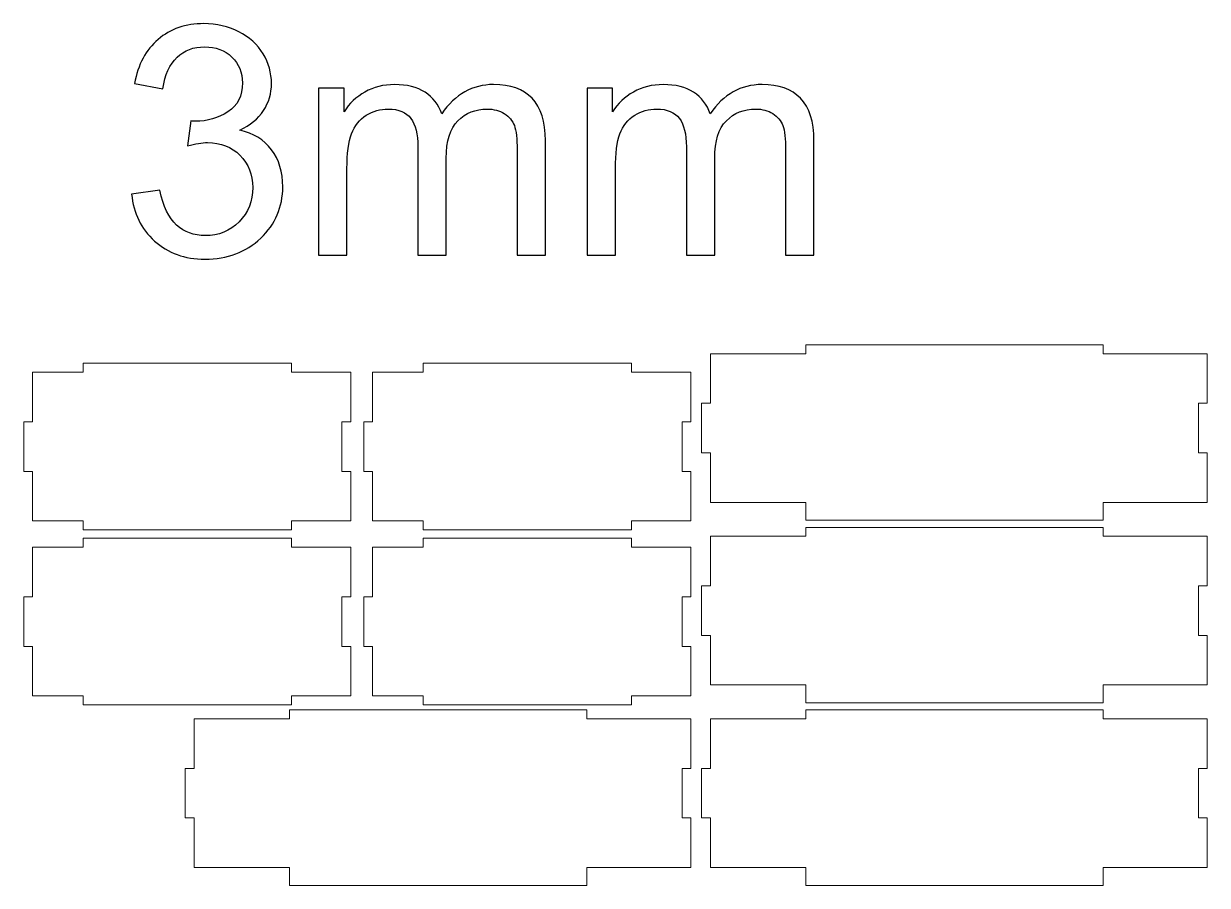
# Model space of a CAD drawing. Header units: millimetres. Extents: x -866 to 866, y -303 to 303.
# Drawn here: x -546.8 to -149, y 13.1 to 302.9 of the extents above; entities that cross this region are included whole.
import ezdxf

# ---------------------------------------------------------------- set-up
doc = ezdxf.new("R2010")
doc.units = ezdxf.units.MM
doc.header["$MEASUREMENT"] = 0
doc.layers.add('Camada 1', color=7, linetype='Continuous')

msp = doc.modelspace()

# ---------------------------------------------------------------- linework, layer by layer
at = {"layer": 'Camada 1', "color": 250}
for points, knots in [([(-510.5667, 245.5797), (-510.5667, 245.5797), (-501.0326, 246.8798), (-501.0326, 246.8798), (-501.0326, 246.8798), (-499.9312, 241.4627), (-498.0893, 237.5624), (-495.4711, 235.1788), (-495.4711, 235.1788), (-492.8528, 232.7953), (-489.6387, 231.6036), (-485.8286, 231.6036), (-485.8286, 231.6036), (-481.3144, 231.6036), (-477.5044, 233.1565), (-474.4347, 236.2623), (-474.4347, 236.2623), (-471.365, 239.3681), (-469.8301, 243.2142), (-469.8301, 247.8007), (-469.8301, 247.8007), (-469.8301, 252.1705), (-471.2566, 255.7819), (-474.1277, 258.6349), (-474.1277, 258.6349), (-476.9807, 261.4698), (-480.6102, 262.8963), (-485.0341, 262.8963), (-485.0341, 262.8963), (-486.8398, 262.8963), (-489.0789, 262.5352), (-491.7694, 261.831), (-491.7694, 261.831), (-491.7694, 261.831), (-490.704, 270.1733), (-490.704, 270.1733), (-490.704, 270.1733), (-490.072, 270.1011), (-489.5484, 270.065), (-489.1692, 270.065), (-489.1692, 270.065), (-485.0883, 270.065), (-481.4408, 271.1303), (-478.1725, 273.243), (-478.1725, 273.243), (-474.9222, 275.3557), (-473.2971, 278.6059), (-473.2971, 282.9938), (-473.2971, 282.9938), (-473.2971, 286.4788), (-474.4888, 289.3679), (-476.8543, 291.6611), (-476.8543, 291.6611), (-479.2198, 293.9544), (-482.2714, 295.092), (-486.0092, 295.092), (-486.0092, 295.092), (-489.729, 295.092), (-492.8167, 293.9183), (-495.2905, 291.5709), (-495.2905, 291.5709), (-497.7643, 289.2234), (-499.3533, 285.7023), (-500.0576, 281.0075), (-500.0576, 281.0075), (-500.0576, 281.0075), (-509.5917, 282.741), (-509.5917, 282.741), (-509.5917, 282.741), (-508.418, 289.1332), (-505.7816, 294.0988), (-501.6466, 297.62), (-501.6466, 297.62), (-497.5296, 301.1411), (-492.3833, 302.8926), (-486.244, 302.8926), (-486.244, 302.8926), (-482.0186, 302.8926), (-478.1183, 301.9897), (-474.5611, 300.166), (-474.5611, 300.166), (-470.9858, 298.3603), (-468.2592, 295.8865), (-466.3813, 292.7626), (-466.3813, 292.7626), (-464.4853, 289.6207), (-463.5463, 286.2982), (-463.5463, 282.7771), (-463.5463, 282.7771), (-463.5463, 279.4366), (-464.4492, 276.403), (-466.2368, 273.6583), (-466.2368, 273.6583), (-468.0425, 270.9137), (-470.7149, 268.7288), (-474.2361, 267.1036), (-474.2361, 267.1036), (-469.6496, 266.0563), (-466.0923, 263.8534), (-463.5463, 260.5128), (-463.5463, 260.5128), (-461.0183, 257.1903), (-459.7543, 253.0011), (-459.7543, 247.9993), (-459.7543, 247.9993), (-459.7543, 241.2279), (-462.2281, 235.4678), (-467.1577, 230.7549), (-467.1577, 230.7549), (-472.1053, 226.042), (-478.353, 223.6946), (-485.9009, 223.6946), (-485.9009, 223.6946), (-492.7084, 223.6946), (-498.3602, 225.735), (-502.8564, 229.7979), (-502.8564, 229.7979), (-507.3706, 233.8607), (-509.9347, 239.1153), (-510.5667, 245.5797)], [0, 0, 0, 0, 0.03225806, 0.03225806, 0.03225806, 0.03225806, 0.06451613, 0.06451613, 0.06451613, 0.06451613, 0.09677419, 0.09677419, 0.09677419, 0.09677419, 0.12903226, 0.12903226, 0.12903226, 0.12903226, 0.16129032, 0.16129032, 0.16129032, 0.16129032, 0.19354839, 0.19354839, 0.19354839, 0.19354839, 0.22580645, 0.22580645, 0.22580645, 0.22580645, 0.25806452, 0.25806452, 0.25806452, 0.25806452, 0.29032258, 0.29032258, 0.29032258, 0.29032258, 0.32258065, 0.32258065, 0.32258065, 0.32258065, 0.35483871, 0.35483871, 0.35483871, 0.35483871, 0.38709677, 0.38709677, 0.38709677, 0.38709677, 0.41935484, 0.41935484, 0.41935484, 0.41935484, 0.4516129, 0.4516129, 0.4516129, 0.4516129, 0.48387097, 0.48387097, 0.48387097, 0.48387097, 0.51612903, 0.51612903, 0.51612903, 0.51612903, 0.5483871, 0.5483871, 0.5483871, 0.5483871, 0.58064516, 0.58064516, 0.58064516, 0.58064516, 0.61290323, 0.61290323, 0.61290323, 0.61290323, 0.64516129, 0.64516129, 0.64516129, 0.64516129, 0.67741935, 0.67741935, 0.67741935, 0.67741935, 0.70967742, 0.70967742, 0.70967742, 0.70967742, 0.74193548, 0.74193548, 0.74193548, 0.74193548, 0.77419355, 0.77419355, 0.77419355, 0.77419355, 0.80645161, 0.80645161, 0.80645161, 0.80645161, 0.83870968, 0.83870968, 0.83870968, 0.83870968, 0.87096774, 0.87096774, 0.87096774, 0.87096774, 0.90322581, 0.90322581, 0.90322581, 0.90322581, 0.93548387, 0.93548387, 0.93548387, 0.93548387, 1, 1, 1, 1]), ([(-447.7103, 224.9947), (-447.7103, 224.9947), (-447.7103, 281.2242), (-447.7103, 281.2242), (-447.7103, 281.2242), (-447.7103, 281.2242), (-439.1513, 281.2242), (-439.1513, 281.2242), (-439.1513, 281.2242), (-439.1513, 281.2242), (-439.1513, 273.2791), (-439.1513, 273.2791), (-439.1513, 273.2791), (-437.3998, 276.0238), (-435.0524, 278.2448), (-432.1271, 279.906), (-432.1271, 279.906), (-429.2019, 281.5853), (-425.8794, 282.416), (-422.1416, 282.416), (-422.1416, 282.416), (-417.9885, 282.416), (-414.5757, 281.5492), (-411.9214, 279.8338), (-411.9214, 279.8338), (-409.267, 278.1003), (-407.389, 275.6988), (-406.3056, 272.593), (-406.3056, 272.593), (-401.8275, 279.1476), (-396.0312, 282.416), (-388.8806, 282.416), (-388.8806, 282.416), (-383.283, 282.416), (-378.9673, 280.8811), (-375.9699, 277.7934), (-375.9699, 277.7934), (-372.9543, 274.7056), (-371.4376, 269.9566), (-371.4376, 263.5464), (-371.4376, 263.5464), (-371.4376, 263.5464), (-371.4376, 224.9947), (-371.4376, 224.9947), (-371.4376, 224.9947), (-371.4376, 224.9947), (-380.9717, 224.9947), (-380.9717, 224.9947), (-380.9717, 224.9947), (-380.9717, 224.9947), (-380.9717, 260.3864), (-380.9717, 260.3864), (-380.9717, 260.3864), (-380.9717, 264.1784), (-381.2967, 266.9231), (-381.9106, 268.6024), (-381.9106, 268.6024), (-382.5246, 270.2817), (-383.6441, 271.6179), (-385.2873, 272.6471), (-385.2873, 272.6471), (-386.9124, 273.6764), (-388.8265, 274.182), (-391.0113, 274.182), (-391.0113, 274.182), (-394.9839, 274.182), (-398.2703, 272.8638), (-400.8885, 270.2455), (-400.8885, 270.2455), (-403.5068, 267.6092), (-404.8069, 263.4019), (-404.8069, 257.6237), (-404.8069, 257.6237), (-404.8069, 257.6237), (-404.8069, 224.9947), (-404.8069, 224.9947), (-404.8069, 224.9947), (-404.8069, 224.9947), (-414.341, 224.9947), (-414.341, 224.9947), (-414.341, 224.9947), (-414.341, 224.9947), (-414.341, 261.4879), (-414.341, 261.4879), (-414.341, 261.4879), (-414.341, 265.7132), (-415.1174, 268.8913), (-416.6703, 271.0039), (-416.6703, 271.0039), (-418.2232, 273.1166), (-420.7693, 274.182), (-424.2904, 274.182), (-424.2904, 274.182), (-426.9628, 274.182), (-429.4366, 273.4777), (-431.7118, 272.0693), (-431.7118, 272.0693), (-433.987, 270.6609), (-435.6302, 268.6024), (-436.6594, 265.8757), (-436.6594, 265.8757), (-437.6706, 263.1672), (-438.1762, 259.2488), (-438.1762, 254.1387), (-438.1762, 254.1387), (-438.1762, 254.1387), (-438.1762, 224.9947), (-438.1762, 224.9947), (-438.1762, 224.9947), (-438.1762, 224.9947), (-447.7103, 224.9947), (-447.7103, 224.9947)], [0, 0, 0, 0, 0.03448276, 0.03448276, 0.03448276, 0.03448276, 0.06896552, 0.06896552, 0.06896552, 0.06896552, 0.10344828, 0.10344828, 0.10344828, 0.10344828, 0.13793103, 0.13793103, 0.13793103, 0.13793103, 0.17241379, 0.17241379, 0.17241379, 0.17241379, 0.20689655, 0.20689655, 0.20689655, 0.20689655, 0.24137931, 0.24137931, 0.24137931, 0.24137931, 0.27586207, 0.27586207, 0.27586207, 0.27586207, 0.31034483, 0.31034483, 0.31034483, 0.31034483, 0.34482759, 0.34482759, 0.34482759, 0.34482759, 0.37931034, 0.37931034, 0.37931034, 0.37931034, 0.4137931, 0.4137931, 0.4137931, 0.4137931, 0.44827586, 0.44827586, 0.44827586, 0.44827586, 0.48275862, 0.48275862, 0.48275862, 0.48275862, 0.51724138, 0.51724138, 0.51724138, 0.51724138, 0.55172414, 0.55172414, 0.55172414, 0.55172414, 0.5862069, 0.5862069, 0.5862069, 0.5862069, 0.62068966, 0.62068966, 0.62068966, 0.62068966, 0.65517241, 0.65517241, 0.65517241, 0.65517241, 0.68965517, 0.68965517, 0.68965517, 0.68965517, 0.72413793, 0.72413793, 0.72413793, 0.72413793, 0.75862069, 0.75862069, 0.75862069, 0.75862069, 0.79310345, 0.79310345, 0.79310345, 0.79310345, 0.82758621, 0.82758621, 0.82758621, 0.82758621, 0.86206897, 0.86206897, 0.86206897, 0.86206897, 0.89655172, 0.89655172, 0.89655172, 0.89655172, 0.93103448, 0.93103448, 0.93103448, 0.93103448, 1, 1, 1, 1]), ([(-357.4614, 224.9947), (-357.4614, 224.9947), (-357.4614, 281.2242), (-357.4614, 281.2242), (-357.4614, 281.2242), (-357.4614, 281.2242), (-348.9024, 281.2242), (-348.9024, 281.2242), (-348.9024, 281.2242), (-348.9024, 281.2242), (-348.9024, 273.2791), (-348.9024, 273.2791), (-348.9024, 273.2791), (-347.1509, 276.0238), (-344.8035, 278.2448), (-341.8782, 279.906), (-341.8782, 279.906), (-338.953, 281.5853), (-335.6305, 282.416), (-331.8927, 282.416), (-331.8927, 282.416), (-327.7396, 282.416), (-324.3268, 281.5492), (-321.6725, 279.8338), (-321.6725, 279.8338), (-319.0181, 278.1003), (-317.1401, 275.6988), (-316.0567, 272.593), (-316.0567, 272.593), (-311.5786, 279.1476), (-305.7823, 282.416), (-298.6317, 282.416), (-298.6317, 282.416), (-293.0341, 282.416), (-288.7184, 280.8811), (-285.721, 277.7934), (-285.721, 277.7934), (-282.7054, 274.7056), (-281.1887, 269.9566), (-281.1887, 263.5464), (-281.1887, 263.5464), (-281.1887, 263.5464), (-281.1887, 224.9947), (-281.1887, 224.9947), (-281.1887, 224.9947), (-281.1887, 224.9947), (-290.7228, 224.9947), (-290.7228, 224.9947), (-290.7228, 224.9947), (-290.7228, 224.9947), (-290.7228, 260.3864), (-290.7228, 260.3864), (-290.7228, 260.3864), (-290.7228, 264.1784), (-291.0478, 266.9231), (-291.6617, 268.6024), (-291.6617, 268.6024), (-292.2757, 270.2817), (-293.3952, 271.6179), (-295.0384, 272.6471), (-295.0384, 272.6471), (-296.6635, 273.6764), (-298.5776, 274.182), (-300.7624, 274.182), (-300.7624, 274.182), (-304.735, 274.182), (-308.0214, 272.8638), (-310.6396, 270.2455), (-310.6396, 270.2455), (-313.2579, 267.6092), (-314.558, 263.4019), (-314.558, 257.6237), (-314.558, 257.6237), (-314.558, 257.6237), (-314.558, 224.9947), (-314.558, 224.9947), (-314.558, 224.9947), (-314.558, 224.9947), (-324.0921, 224.9947), (-324.0921, 224.9947), (-324.0921, 224.9947), (-324.0921, 224.9947), (-324.0921, 261.4879), (-324.0921, 261.4879), (-324.0921, 261.4879), (-324.0921, 265.7132), (-324.8685, 268.8913), (-326.4214, 271.0039), (-326.4214, 271.0039), (-327.9743, 273.1166), (-330.5204, 274.182), (-334.0415, 274.182), (-334.0415, 274.182), (-336.7139, 274.182), (-339.1877, 273.4777), (-341.4629, 272.0693), (-341.4629, 272.0693), (-343.7381, 270.6609), (-345.3813, 268.6024), (-346.4105, 265.8757), (-346.4105, 265.8757), (-347.4217, 263.1672), (-347.9273, 259.2488), (-347.9273, 254.1387), (-347.9273, 254.1387), (-347.9273, 254.1387), (-347.9273, 224.9947), (-347.9273, 224.9947), (-347.9273, 224.9947), (-347.9273, 224.9947), (-357.4614, 224.9947), (-357.4614, 224.9947)], [0, 0, 0, 0, 0.03448276, 0.03448276, 0.03448276, 0.03448276, 0.06896552, 0.06896552, 0.06896552, 0.06896552, 0.10344828, 0.10344828, 0.10344828, 0.10344828, 0.13793103, 0.13793103, 0.13793103, 0.13793103, 0.17241379, 0.17241379, 0.17241379, 0.17241379, 0.20689655, 0.20689655, 0.20689655, 0.20689655, 0.24137931, 0.24137931, 0.24137931, 0.24137931, 0.27586207, 0.27586207, 0.27586207, 0.27586207, 0.31034483, 0.31034483, 0.31034483, 0.31034483, 0.34482759, 0.34482759, 0.34482759, 0.34482759, 0.37931034, 0.37931034, 0.37931034, 0.37931034, 0.4137931, 0.4137931, 0.4137931, 0.4137931, 0.44827586, 0.44827586, 0.44827586, 0.44827586, 0.48275862, 0.48275862, 0.48275862, 0.48275862, 0.51724138, 0.51724138, 0.51724138, 0.51724138, 0.55172414, 0.55172414, 0.55172414, 0.55172414, 0.5862069, 0.5862069, 0.5862069, 0.5862069, 0.62068966, 0.62068966, 0.62068966, 0.62068966, 0.65517241, 0.65517241, 0.65517241, 0.65517241, 0.68965517, 0.68965517, 0.68965517, 0.68965517, 0.72413793, 0.72413793, 0.72413793, 0.72413793, 0.75862069, 0.75862069, 0.75862069, 0.75862069, 0.79310345, 0.79310345, 0.79310345, 0.79310345, 0.82758621, 0.82758621, 0.82758621, 0.82758621, 0.86206897, 0.86206897, 0.86206897, 0.86206897, 0.89655172, 0.89655172, 0.89655172, 0.89655172, 0.93103448, 0.93103448, 0.93103448, 0.93103448, 1, 1, 1, 1])]:
    msp.add_open_spline(points, degree=3, knots=knots, dxfattribs=at)
at = {"layer": 'Camada 1', "color": 250, "lineweight": 20}
for points in [[(-183.9744, 194.8866), (-183.9744, 194.8866), (-283.9742, 194.8866), (-283.9742, 194.8866), (-283.9742, 194.8866), (-283.9742, 194.8866), (-283.9742, 191.8866), (-283.9742, 191.8866), (-283.9742, 191.8866), (-283.9742, 191.8866), (-315.9742, 191.8866), (-315.9742, 191.8866), (-315.9742, 191.8866), (-315.9742, 191.8866), (-315.9742, 175.22), (-315.9742, 175.22), (-315.9742, 175.22), (-315.9742, 175.22), (-318.9742, 175.22), (-318.9742, 175.22), (-318.9742, 175.22), (-318.9742, 175.22), (-318.9742, 158.5534), (-318.9742, 158.5534), (-318.9742, 158.5534), (-318.9742, 158.5534), (-315.9742, 158.5534), (-315.9742, 158.5534), (-315.9742, 158.5534), (-315.9742, 158.5534), (-315.9742, 141.8867), (-315.9742, 141.8867), (-315.9742, 141.8867), (-315.9742, 141.8867), (-283.9742, 141.8867), (-283.9742, 141.8867), (-283.9742, 141.8867), (-283.9742, 141.8867), (-283.9742, 135.8867), (-283.9742, 135.8867), (-283.9742, 135.8867), (-283.9742, 135.8867), (-183.9744, 135.8867), (-183.9744, 135.8867), (-183.9744, 135.8867), (-183.9744, 135.8867), (-183.9744, 141.8867), (-183.9744, 141.8867), (-183.9744, 141.8867), (-183.9744, 141.8867), (-148.9744, 141.8867), (-148.9744, 141.8867), (-148.9744, 141.8867), (-148.9744, 141.8867), (-148.9744, 158.5534), (-148.9744, 158.5534), (-148.9744, 158.5534), (-148.9744, 158.5534), (-151.9744, 158.5534), (-151.9744, 158.5534), (-151.9744, 158.5534), (-151.9744, 158.5534), (-151.9744, 175.22), (-151.9744, 175.22), (-151.9744, 175.22), (-151.9744, 175.22), (-148.9744, 175.22), (-148.9744, 175.22), (-148.9744, 175.22), (-148.9744, 175.22), (-148.9744, 191.8866), (-148.9744, 191.8866), (-148.9744, 191.8866), (-148.9744, 191.8866), (-183.9744, 191.8866), (-183.9744, 191.8866), (-183.9744, 191.8866), (-183.9744, 191.8866), (-183.9744, 194.8866), (-183.9744, 194.8866)], [(-456.8412, 188.6658), (-456.8412, 188.6658), (-526.8411, 188.6658), (-526.8411, 188.6658), (-526.8411, 188.6658), (-526.8411, 188.6658), (-526.8411, 185.6658), (-526.8411, 185.6658), (-526.8411, 185.6658), (-526.8411, 185.6658), (-543.8411, 185.6658), (-543.8411, 185.6658), (-543.8411, 185.6658), (-543.8411, 185.6658), (-543.8411, 168.9992), (-543.8411, 168.9992), (-543.8411, 168.9992), (-543.8411, 168.9992), (-546.8411, 168.9992), (-546.8411, 168.9992), (-546.8411, 168.9992), (-546.8411, 168.9992), (-546.8411, 152.3326), (-546.8411, 152.3326), (-546.8411, 152.3326), (-546.8411, 152.3326), (-543.8411, 152.3326), (-543.8411, 152.3326), (-543.8411, 152.3326), (-543.8411, 152.3326), (-543.8411, 135.6659), (-543.8411, 135.6659), (-543.8411, 135.6659), (-543.8411, 135.6659), (-526.8411, 135.6659), (-526.8411, 135.6659), (-526.8411, 135.6659), (-526.8411, 135.6659), (-526.8411, 132.6659), (-526.8411, 132.6659), (-526.8411, 132.6659), (-526.8411, 132.6659), (-456.8412, 132.6659), (-456.8412, 132.6659), (-456.8412, 132.6659), (-456.8412, 132.6659), (-456.8412, 135.6659), (-456.8412, 135.6659), (-456.8412, 135.6659), (-456.8412, 135.6659), (-436.8412, 135.6659), (-436.8412, 135.6659), (-436.8412, 135.6659), (-436.8412, 135.6659), (-436.8412, 152.3326), (-436.8412, 152.3326), (-436.8412, 152.3326), (-436.8412, 152.3326), (-439.8412, 152.3326), (-439.8412, 152.3326), (-439.8412, 152.3326), (-439.8412, 152.3326), (-439.8412, 168.9992), (-439.8412, 168.9992), (-439.8412, 168.9992), (-439.8412, 168.9992), (-436.8412, 168.9992), (-436.8412, 168.9992), (-436.8412, 168.9992), (-436.8412, 168.9992), (-436.8412, 185.6658), (-436.8412, 185.6658), (-436.8412, 185.6658), (-436.8412, 185.6658), (-456.8412, 185.6658), (-456.8412, 185.6658), (-456.8412, 185.6658), (-456.8412, 185.6658), (-456.8412, 188.6658), (-456.8412, 188.6658)], [(-342.5411, 188.6658), (-342.5411, 188.6658), (-412.541, 188.6658), (-412.541, 188.6658), (-412.541, 188.6658), (-412.541, 188.6658), (-412.541, 185.6658), (-412.541, 185.6658), (-412.541, 185.6658), (-412.541, 185.6658), (-429.541, 185.6658), (-429.541, 185.6658), (-429.541, 185.6658), (-429.541, 185.6658), (-429.541, 168.9992), (-429.541, 168.9992), (-429.541, 168.9992), (-429.541, 168.9992), (-432.541, 168.9992), (-432.541, 168.9992), (-432.541, 168.9992), (-432.541, 168.9992), (-432.541, 152.3326), (-432.541, 152.3326), (-432.541, 152.3326), (-432.541, 152.3326), (-429.541, 152.3326), (-429.541, 152.3326), (-429.541, 152.3326), (-429.541, 152.3326), (-429.541, 135.6659), (-429.541, 135.6659), (-429.541, 135.6659), (-429.541, 135.6659), (-412.541, 135.6659), (-412.541, 135.6659), (-412.541, 135.6659), (-412.541, 135.6659), (-412.541, 132.6659), (-412.541, 132.6659), (-412.541, 132.6659), (-412.541, 132.6659), (-342.5411, 132.6659), (-342.5411, 132.6659), (-342.5411, 132.6659), (-342.5411, 132.6659), (-342.5411, 135.6659), (-342.5411, 135.6659), (-342.5411, 135.6659), (-342.5411, 135.6659), (-322.5411, 135.6659), (-322.5411, 135.6659), (-322.5411, 135.6659), (-322.5411, 135.6659), (-322.5411, 152.3326), (-322.5411, 152.3326), (-322.5411, 152.3326), (-322.5411, 152.3326), (-325.5411, 152.3326), (-325.5411, 152.3326), (-325.5411, 152.3326), (-325.5411, 152.3326), (-325.5411, 168.9992), (-325.5411, 168.9992), (-325.5411, 168.9992), (-325.5411, 168.9992), (-322.5411, 168.9992), (-322.5411, 168.9992), (-322.5411, 168.9992), (-322.5411, 168.9992), (-322.5411, 185.6658), (-322.5411, 185.6658), (-322.5411, 185.6658), (-322.5411, 185.6658), (-342.5411, 185.6658), (-342.5411, 185.6658), (-342.5411, 185.6658), (-342.5411, 185.6658), (-342.5411, 188.6658), (-342.5411, 188.6658)], [(-183.9744, 133.5033), (-183.9744, 133.5033), (-283.9742, 133.5033), (-283.9742, 133.5033), (-283.9742, 133.5033), (-283.9742, 133.5033), (-283.9742, 130.5033), (-283.9742, 130.5033), (-283.9742, 130.5033), (-283.9742, 130.5033), (-315.9742, 130.5033), (-315.9742, 130.5033), (-315.9742, 130.5033), (-315.9742, 130.5033), (-315.9742, 113.8367), (-315.9742, 113.8367), (-315.9742, 113.8367), (-315.9742, 113.8367), (-318.9742, 113.8367), (-318.9742, 113.8367), (-318.9742, 113.8367), (-318.9742, 113.8367), (-318.9742, 97.1701), (-318.9742, 97.1701), (-318.9742, 97.1701), (-318.9742, 97.1701), (-315.9742, 97.1701), (-315.9742, 97.1701), (-315.9742, 97.1701), (-315.9742, 97.1701), (-315.9742, 80.5034), (-315.9742, 80.5034), (-315.9742, 80.5034), (-315.9742, 80.5034), (-283.9742, 80.5034), (-283.9742, 80.5034), (-283.9742, 80.5034), (-283.9742, 80.5034), (-283.9742, 74.5034), (-283.9742, 74.5034), (-283.9742, 74.5034), (-283.9742, 74.5034), (-183.9744, 74.5034), (-183.9744, 74.5034), (-183.9744, 74.5034), (-183.9744, 74.5034), (-183.9744, 80.5034), (-183.9744, 80.5034), (-183.9744, 80.5034), (-183.9744, 80.5034), (-148.9744, 80.5034), (-148.9744, 80.5034), (-148.9744, 80.5034), (-148.9744, 80.5034), (-148.9744, 97.1701), (-148.9744, 97.1701), (-148.9744, 97.1701), (-148.9744, 97.1701), (-151.9744, 97.1701), (-151.9744, 97.1701), (-151.9744, 97.1701), (-151.9744, 97.1701), (-151.9744, 113.8367), (-151.9744, 113.8367), (-151.9744, 113.8367), (-151.9744, 113.8367), (-148.9744, 113.8367), (-148.9744, 113.8367), (-148.9744, 113.8367), (-148.9744, 113.8367), (-148.9744, 130.5033), (-148.9744, 130.5033), (-148.9744, 130.5033), (-148.9744, 130.5033), (-183.9744, 130.5033), (-183.9744, 130.5033), (-183.9744, 130.5033), (-183.9744, 130.5033), (-183.9744, 133.5033), (-183.9744, 133.5033)], [(-456.8412, 129.8225), (-456.8412, 129.8225), (-526.8411, 129.8225), (-526.8411, 129.8225), (-526.8411, 129.8225), (-526.8411, 129.8225), (-526.8411, 126.8225), (-526.8411, 126.8225), (-526.8411, 126.8225), (-526.8411, 126.8225), (-543.8411, 126.8225), (-543.8411, 126.8225), (-543.8411, 126.8225), (-543.8411, 126.8225), (-543.8411, 110.1559), (-543.8411, 110.1559), (-543.8411, 110.1559), (-543.8411, 110.1559), (-546.8411, 110.1559), (-546.8411, 110.1559), (-546.8411, 110.1559), (-546.8411, 110.1559), (-546.8411, 93.4893), (-546.8411, 93.4893), (-546.8411, 93.4893), (-546.8411, 93.4893), (-543.8411, 93.4893), (-543.8411, 93.4893), (-543.8411, 93.4893), (-543.8411, 93.4893), (-543.8411, 76.8226), (-543.8411, 76.8226), (-543.8411, 76.8226), (-543.8411, 76.8226), (-526.8411, 76.8226), (-526.8411, 76.8226), (-526.8411, 76.8226), (-526.8411, 76.8226), (-526.8411, 73.8226), (-526.8411, 73.8226), (-526.8411, 73.8226), (-526.8411, 73.8226), (-456.8412, 73.8226), (-456.8412, 73.8226), (-456.8412, 73.8226), (-456.8412, 73.8226), (-456.8412, 76.8226), (-456.8412, 76.8226), (-456.8412, 76.8226), (-456.8412, 76.8226), (-436.8412, 76.8226), (-436.8412, 76.8226), (-436.8412, 76.8226), (-436.8412, 76.8226), (-436.8412, 93.4893), (-436.8412, 93.4893), (-436.8412, 93.4893), (-436.8412, 93.4893), (-439.8412, 93.4893), (-439.8412, 93.4893), (-439.8412, 93.4893), (-439.8412, 93.4893), (-439.8412, 110.1559), (-439.8412, 110.1559), (-439.8412, 110.1559), (-439.8412, 110.1559), (-436.8412, 110.1559), (-436.8412, 110.1559), (-436.8412, 110.1559), (-436.8412, 110.1559), (-436.8412, 126.8225), (-436.8412, 126.8225), (-436.8412, 126.8225), (-436.8412, 126.8225), (-456.8412, 126.8225), (-456.8412, 126.8225), (-456.8412, 126.8225), (-456.8412, 126.8225), (-456.8412, 129.8225), (-456.8412, 129.8225)], [(-342.5411, 129.8225), (-342.5411, 129.8225), (-412.541, 129.8225), (-412.541, 129.8225), (-412.541, 129.8225), (-412.541, 129.8225), (-412.541, 126.8225), (-412.541, 126.8225), (-412.541, 126.8225), (-412.541, 126.8225), (-429.541, 126.8225), (-429.541, 126.8225), (-429.541, 126.8225), (-429.541, 126.8225), (-429.541, 110.1559), (-429.541, 110.1559), (-429.541, 110.1559), (-429.541, 110.1559), (-432.541, 110.1559), (-432.541, 110.1559), (-432.541, 110.1559), (-432.541, 110.1559), (-432.541, 93.4893), (-432.541, 93.4893), (-432.541, 93.4893), (-432.541, 93.4893), (-429.541, 93.4893), (-429.541, 93.4893), (-429.541, 93.4893), (-429.541, 93.4893), (-429.541, 76.8226), (-429.541, 76.8226), (-429.541, 76.8226), (-429.541, 76.8226), (-412.541, 76.8226), (-412.541, 76.8226), (-412.541, 76.8226), (-412.541, 76.8226), (-412.541, 73.8226), (-412.541, 73.8226), (-412.541, 73.8226), (-412.541, 73.8226), (-342.5411, 73.8226), (-342.5411, 73.8226), (-342.5411, 73.8226), (-342.5411, 73.8226), (-342.5411, 76.8226), (-342.5411, 76.8226), (-342.5411, 76.8226), (-342.5411, 76.8226), (-322.5411, 76.8226), (-322.5411, 76.8226), (-322.5411, 76.8226), (-322.5411, 76.8226), (-322.5411, 93.4893), (-322.5411, 93.4893), (-322.5411, 93.4893), (-322.5411, 93.4893), (-325.5411, 93.4893), (-325.5411, 93.4893), (-325.5411, 93.4893), (-325.5411, 93.4893), (-325.5411, 110.1559), (-325.5411, 110.1559), (-325.5411, 110.1559), (-325.5411, 110.1559), (-322.5411, 110.1559), (-322.5411, 110.1559), (-322.5411, 110.1559), (-322.5411, 110.1559), (-322.5411, 126.8225), (-322.5411, 126.8225), (-322.5411, 126.8225), (-322.5411, 126.8225), (-342.5411, 126.8225), (-342.5411, 126.8225), (-342.5411, 126.8225), (-342.5411, 126.8225), (-342.5411, 129.8225), (-342.5411, 129.8225)], [(-357.5411, 72.12), (-357.5411, 72.12), (-457.5409, 72.12), (-457.5409, 72.12), (-457.5409, 72.12), (-457.5409, 72.12), (-457.5409, 69.12), (-457.5409, 69.12), (-457.5409, 69.12), (-457.5409, 69.12), (-489.5409, 69.12), (-489.5409, 69.12), (-489.5409, 69.12), (-489.5409, 69.12), (-489.5409, 52.4534), (-489.5409, 52.4534), (-489.5409, 52.4534), (-489.5409, 52.4534), (-492.5409, 52.4534), (-492.5409, 52.4534), (-492.5409, 52.4534), (-492.5409, 52.4534), (-492.5409, 35.7868), (-492.5409, 35.7868), (-492.5409, 35.7868), (-492.5409, 35.7868), (-489.5409, 35.7868), (-489.5409, 35.7868), (-489.5409, 35.7868), (-489.5409, 35.7868), (-489.5409, 19.1201), (-489.5409, 19.1201), (-489.5409, 19.1201), (-489.5409, 19.1201), (-457.5409, 19.1201), (-457.5409, 19.1201), (-457.5409, 19.1201), (-457.5409, 19.1201), (-457.5409, 13.1201), (-457.5409, 13.1201), (-457.5409, 13.1201), (-457.5409, 13.1201), (-357.5411, 13.1201), (-357.5411, 13.1201), (-357.5411, 13.1201), (-357.5411, 13.1201), (-357.5411, 19.1201), (-357.5411, 19.1201), (-357.5411, 19.1201), (-357.5411, 19.1201), (-322.5411, 19.1201), (-322.5411, 19.1201), (-322.5411, 19.1201), (-322.5411, 19.1201), (-322.5411, 35.7868), (-322.5411, 35.7868), (-322.5411, 35.7868), (-322.5411, 35.7868), (-325.5411, 35.7868), (-325.5411, 35.7868), (-325.5411, 35.7868), (-325.5411, 35.7868), (-325.5411, 52.4534), (-325.5411, 52.4534), (-325.5411, 52.4534), (-325.5411, 52.4534), (-322.5411, 52.4534), (-322.5411, 52.4534), (-322.5411, 52.4534), (-322.5411, 52.4534), (-322.5411, 69.12), (-322.5411, 69.12), (-322.5411, 69.12), (-322.5411, 69.12), (-357.5411, 69.12), (-357.5411, 69.12), (-357.5411, 69.12), (-357.5411, 69.12), (-357.5411, 72.12), (-357.5411, 72.12)], [(-183.9744, 72.12), (-183.9744, 72.12), (-283.9742, 72.12), (-283.9742, 72.12), (-283.9742, 72.12), (-283.9742, 72.12), (-283.9742, 69.12), (-283.9742, 69.12), (-283.9742, 69.12), (-283.9742, 69.12), (-315.9742, 69.12), (-315.9742, 69.12), (-315.9742, 69.12), (-315.9742, 69.12), (-315.9742, 52.4534), (-315.9742, 52.4534), (-315.9742, 52.4534), (-315.9742, 52.4534), (-318.9742, 52.4534), (-318.9742, 52.4534), (-318.9742, 52.4534), (-318.9742, 52.4534), (-318.9742, 35.7868), (-318.9742, 35.7868), (-318.9742, 35.7868), (-318.9742, 35.7868), (-315.9742, 35.7868), (-315.9742, 35.7868), (-315.9742, 35.7868), (-315.9742, 35.7868), (-315.9742, 19.1201), (-315.9742, 19.1201), (-315.9742, 19.1201), (-315.9742, 19.1201), (-283.9742, 19.1201), (-283.9742, 19.1201), (-283.9742, 19.1201), (-283.9742, 19.1201), (-283.9742, 13.1201), (-283.9742, 13.1201), (-283.9742, 13.1201), (-283.9742, 13.1201), (-183.9744, 13.1201), (-183.9744, 13.1201), (-183.9744, 13.1201), (-183.9744, 13.1201), (-183.9744, 19.1201), (-183.9744, 19.1201), (-183.9744, 19.1201), (-183.9744, 19.1201), (-148.9744, 19.1201), (-148.9744, 19.1201), (-148.9744, 19.1201), (-148.9744, 19.1201), (-148.9744, 35.7868), (-148.9744, 35.7868), (-148.9744, 35.7868), (-148.9744, 35.7868), (-151.9744, 35.7868), (-151.9744, 35.7868), (-151.9744, 35.7868), (-151.9744, 35.7868), (-151.9744, 52.4534), (-151.9744, 52.4534), (-151.9744, 52.4534), (-151.9744, 52.4534), (-148.9744, 52.4534), (-148.9744, 52.4534), (-148.9744, 52.4534), (-148.9744, 52.4534), (-148.9744, 69.12), (-148.9744, 69.12), (-148.9744, 69.12), (-148.9744, 69.12), (-183.9744, 69.12), (-183.9744, 69.12), (-183.9744, 69.12), (-183.9744, 69.12), (-183.9744, 72.12), (-183.9744, 72.12)]]:
    msp.add_open_spline(points, degree=3, knots=[0, 0, 0, 0, 0.04761905, 0.04761905, 0.04761905, 0.04761905, 0.0952381, 0.0952381, 0.0952381, 0.0952381, 0.14285714, 0.14285714, 0.14285714, 0.14285714, 0.19047619, 0.19047619, 0.19047619, 0.19047619, 0.23809524, 0.23809524, 0.23809524, 0.23809524, 0.28571429, 0.28571429, 0.28571429, 0.28571429, 0.33333333, 0.33333333, 0.33333333, 0.33333333, 0.38095238, 0.38095238, 0.38095238, 0.38095238, 0.42857143, 0.42857143, 0.42857143, 0.42857143, 0.47619048, 0.47619048, 0.47619048, 0.47619048, 0.52380952, 0.52380952, 0.52380952, 0.52380952, 0.57142857, 0.57142857, 0.57142857, 0.57142857, 0.61904762, 0.61904762, 0.61904762, 0.61904762, 0.66666667, 0.66666667, 0.66666667, 0.66666667, 0.71428571, 0.71428571, 0.71428571, 0.71428571, 0.76190476, 0.76190476, 0.76190476, 0.76190476, 0.80952381, 0.80952381, 0.80952381, 0.80952381, 0.85714286, 0.85714286, 0.85714286, 0.85714286, 0.9047619, 0.9047619, 0.9047619, 0.9047619, 1, 1, 1, 1], dxfattribs=at)

doc.saveas('drawing.dxf')
